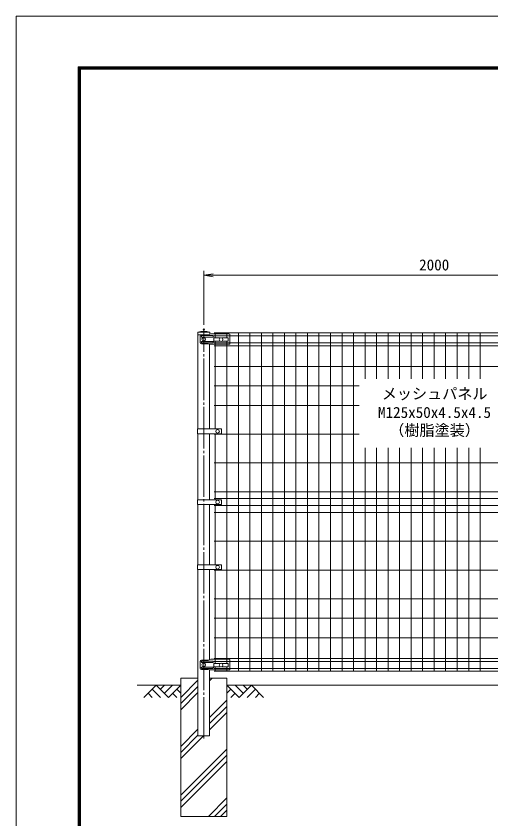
# Model space of a CAD drawing. Units: millimetres, scale not verified. Extents: x -4200 to 4200, y -2970 to 2970.
# Drawn here: x -4200 to -2138, y -517 to 2970 of the extents above; entities that cross this region are included whole.
import ezdxf
from ezdxf.enums import TextEntityAlignment as Align

# ---------------------------------------------------------------- set-up
doc = ezdxf.new("R2010")
doc.units = ezdxf.units.MM
doc.header["$LTSCALE"] = 10
doc.header["$PDMODE"] = 32
doc.header["$PDSIZE"] = 5
doc.linetypes.add('LONG_CHAIN', pattern=[21, 18, -1, 1, -1])
for name, color, linetype, lineweight in [('0-1_D-STR4', 7, 'Continuous', 9), ('0-2_D-STR-DIM', 7, 'Continuous', 9), ('0-3_0', 7, 'Continuous', 9), ('0-7_D-STR1', 1, 'Continuous', 9), ('0-8_D-BMK', 2, 'LONG_CHAIN', 9), ('0-9_D-STR2', 7, 'Continuous', 9), ('0-A_D-STR3', 3, 'Continuous', 9), ('0-B_D-BGD', 7, 'Continuous', 9), ('0-C_D-DCR-HCH', 7, 'Continuous', 9), ('0-D_D-STR-TXT', 7, 'Continuous', 9), ('0-E_D-TTL', 7, 'Continuous', 9)]:
    doc.layers.add(name, color=color, linetype=linetype, lineweight=lineweight)
doc.layers.add('0-4_Defpoints', color=7, linetype='Continuous')
doc.styles.add('ＭＳ ゴシック', font='')
doc.styles.get('ＭＳ ゴシック').set_extended_font_data('MS Gothic')

# ---------------------------------------------------------------- blocks, each defined once
blk = doc.blocks.new('_Open')
at = {"layer": '0-3_0'}
blk.add_line((-10, 1.667), (0, 0), dxfattribs=at)
blk.add_lwpolyline([(-10, -1.667), (0, 0), (-10, 0)], dxfattribs=at)

msp = doc.modelspace()

# ---------------------------------------------------------------- linework, layer by layer
at = {"layer": '0-1_D-STR4'}
for p, q in [((-3484.65, 94.21), (-3484.65, -505.79)), ((-3410.05, 94.21), (-3484.65, 94.21)), ((-3284.65, 94.21), (-3359.25, 94.21)), ((-3284.65, 94.21), (-3284.65, -505.79)), ((-3284.65, -505.79), (-3484.65, -505.79))]:
    msp.add_line(p, q, dxfattribs=at)
at = {"layer": '0-2_D-STR-DIM'}
for p, q in [((-3384.65, 1629.21), (-3384.65, 1864.21)), ((-3344.65, 1844.21), (-1424.65, 1844.21))]:
    msp.add_line(p, q, dxfattribs=at)
at = {"layer": '0-4_Defpoints'}
msp.add_point((-3384.65, 1609.21), dxfattribs=at)
at = {"layer": '0-7_D-STR1'}
for p, q in [((-3358.05, 1597.21), (-3411.25, 1597.21)), ((-3411.25, 1597.21), (-3411.25, 1586.21)), ((-3365.3, 1586.21), (-3411.25, 1586.21)), ((-3410.05, 1586.21), (-3410.05, 1176.96)), ((-3358.05, 1588.71), (-3358.05, 1597.21)), ((-3359.25, 1176.96), (-3359.25, 1544.39)), ((-3410.05, 1155.96), (-3410.05, 869.71)), ((-3359.25, 869.71), (-3359.25, 1155.96)), ((-3410.05, 848.71), (-3410.05, 586.96)), ((-3359.25, 586.96), (-3359.25, 848.71)), ((-3410.05, 565.96), (-3410.05, -155.79)), ((-3359.25, 174.3), (-3359.25, 565.96))]:
    msp.add_line(p, q, dxfattribs=at)
msp.add_lwpolyline([(-3410.05, -155.79), (-3359.25, -155.79), (-3359.25, 130.39)], dxfattribs=at)
msp.add_arc((-3384.65, 1480.78), 119.43, 77.13052, 102.86948, dxfattribs=at)
at = {"layer": '0-8_D-BMK'}
msp.add_line((-3384.65, -167.79), (-3384.65, 1609.21), dxfattribs=at)
at = {"layer": '0-9_D-STR2'}
for p, q in [((-1429.65, 1594.21), (-3339.65, 1594.21)), ((-1429.65, 1581.33), (-3339.65, 1581.33)), ((-3334.65, 1572.69), (-3334.65, 1594.21)), ((-3284.65, 1572.69), (-3284.65, 1594.21)), ((-3234.65, 124.21), (-3234.65, 1594.21)), ((-3184.65, 124.21), (-3184.65, 1594.21)), ((-3134.65, 124.21), (-3134.65, 1594.21)), ((-3084.65, 124.21), (-3084.65, 1594.21)), ((-3034.65, 124.21), (-3034.65, 1594.21)), ((-2984.65, 124.21), (-2984.65, 1594.21)), ((-2934.65, 124.21), (-2934.65, 1594.21)), ((-2884.65, 124.21), (-2884.65, 1594.21)), ((-2834.65, 124.21), (-2834.65, 1594.21)), ((-2784.65, 124.21), (-2784.65, 1594.21)), ((-2734.65, 124.21), (-2734.65, 1594.21)), ((-2684.65, 1394.21), (-2684.65, 1594.21)), ((-2634.65, 1394.21), (-2634.65, 1594.21)), ((-2584.65, 1394.21), (-2584.65, 1594.21)), ((-2534.65, 1394.21), (-2534.65, 1594.21)), ((-2484.65, 1394.21), (-2484.65, 1594.21)), ((-2434.65, 1394.21), (-2434.65, 1594.21)), ((-2384.65, 1394.21), (-2384.65, 1594.21)), ((-2334.65, 1394.21), (-2334.65, 1594.21)), ((-2284.65, 1394.21), (-2284.65, 1594.21)), ((-2234.65, 1394.21), (-2234.65, 1594.21)), ((-2184.65, 1394.21), (-2184.65, 1594.21)), ((-1429.65, 1551.08), (-3339.65, 1551.08)), ((-1429.65, 1538.21), (-3339.65, 1538.21)), ((-3334.65, 1176.96), (-3334.65, 1557.69)), ((-3284.65, 158.69), (-3284.65, 1557.69)), ((-1429.65, 1448.21), (-3339.65, 1448.21)), ((-2709.65, 1363.71), (-3339.65, 1363.71)), ((-2709.65, 1279.21), (-3339.65, 1279.21)), ((-2709.65, 1154.21), (-3339.65, 1154.21)), ((-3334.65, 869.71), (-3334.65, 1155.96)), ((-2684.65, 124.21), (-2684.65, 1094.21)), ((-2634.65, 124.21), (-2634.65, 1094.21)), ((-2584.65, 124.21), (-2584.65, 1094.21)), ((-2534.65, 124.21), (-2534.65, 1094.21)), ((-2484.65, 124.21), (-2484.65, 1094.21)), ((-2434.65, 124.21), (-2434.65, 1094.21)), ((-2384.65, 124.21), (-2384.65, 1094.21)), ((-2334.65, 124.21), (-2334.65, 1094.21)), ((-2284.65, 124.21), (-2284.65, 1094.21)), ((-2234.65, 124.21), (-2234.65, 1094.21)), ((-2184.65, 124.21), (-2184.65, 1094.21)), ((-1429.65, 1029.21), (-3339.65, 1029.21)), ((-1429.65, 904.21), (-3339.65, 904.21)), ((-1429.65, 874.21), (-3339.65, 874.21)), ((-1429.65, 844.21), (-3339.65, 844.21)), ((-3334.65, 586.96), (-3334.65, 848.71)), ((-1429.65, 814.21), (-3339.65, 814.21)), ((-1429.65, 689.21), (-3339.65, 689.21)), ((-1429.65, 564.21), (-3339.65, 564.21)), ((-3334.65, 158.69), (-3334.65, 565.96)), ((-1429.65, 439.21), (-3339.65, 439.21)), ((-1429.65, 354.71), (-3339.65, 354.71)), ((-1429.65, 270.21), (-3339.65, 270.21)), ((-1429.65, 180.21), (-3339.65, 180.21)), ((-1429.65, 167.33), (-3339.65, 167.33)), ((-3334.65, 124.21), (-3334.65, 143.69)), ((-3284.65, 124.21), (-3284.65, 143.69)), ((-1429.65, 137.08), (-3339.65, 137.08)), ((-1429.65, 124.21), (-3339.65, 124.21))]:
    msp.add_line(p, q, dxfattribs=at)
at = {"layer": '0-A_D-STR3'}
for p, q in [((-3400.14, 1581.21), (-3400.14, 1551.21)), ((-3365.3, 1586.21), (-3395.14, 1586.21)), ((-3345.65, 1582.21), (-3393.06, 1582.21)), ((-3345.65, 1576.21), (-3393.06, 1576.21)), ((-3353.74, 1590.21), (-3365.3, 1586.21)), ((-3276.65, 1590.21), (-3353.74, 1590.21)), ((-3340.65, 1570.69), (-3340.65, 1559.69)), ((-3338.65, 1572.69), (-3312.44, 1572.69)), ((-3306.87, 1572.69), (-3280.65, 1572.69)), ((-3278.65, 1570.69), (-3278.65, 1559.69)), ((-3276.65, 1590.21), (-3271.65, 1589.21)), ((-3271.65, 1589.21), (-3271.65, 1545.39)), ((-3365.3, 1546.21), (-3395.14, 1546.21)), ((-3345.65, 1556.21), (-3393.06, 1556.21)), ((-3345.65, 1550.21), (-3393.06, 1550.21)), ((-3360.05, 1544.39), (-3365.3, 1546.21)), ((-3360.05, 1544.39), (-3272.65, 1544.39)), ((-3338.65, 1557.69), (-3312.44, 1557.69)), ((-3306.87, 1557.69), (-3280.65, 1557.69)), ((-3412.35, 1176.96), (-3309.67, 1176.96)), ((-3412.35, 1176.96), (-3412.35, 1155.96)), ((-3412.35, 1155.96), (-3309.67, 1155.96)), ((-3307.67, 1174.96), (-3307.67, 1157.96)), ((-3412.35, 869.71), (-3309.67, 869.71)), ((-3412.35, 869.71), (-3412.35, 848.71)), ((-3412.35, 848.71), (-3309.67, 848.71)), ((-3307.67, 867.71), (-3307.67, 850.71)), ((-3412.35, 586.96), (-3309.67, 586.96)), ((-3412.35, 586.96), (-3412.35, 565.96)), ((-3412.35, 565.96), (-3309.67, 565.96)), ((-3307.67, 584.96), (-3307.67, 567.96)), ((-3353.74, 176.21), (-3365.3, 172.21)), ((-3276.65, 176.21), (-3353.74, 176.21)), ((-3276.65, 176.21), (-3271.65, 175.21)), ((-3271.65, 175.21), (-3271.65, 131.39)), ((-3400.14, 167.21), (-3400.14, 137.21)), ((-3365.3, 172.21), (-3395.14, 172.21)), ((-3345.65, 168.21), (-3393.06, 168.21)), ((-3345.65, 162.21), (-3393.06, 162.21)), ((-3345.65, 142.21), (-3393.06, 142.21)), ((-3340.65, 156.69), (-3340.65, 145.69)), ((-3338.65, 158.69), (-3312.44, 158.69)), ((-3338.65, 143.69), (-3312.44, 143.69)), ((-3306.87, 158.69), (-3280.65, 158.69)), ((-3306.87, 143.69), (-3280.65, 143.69)), ((-3278.65, 156.69), (-3278.65, 145.69)), ((-3365.3, 132.21), (-3395.14, 132.21)), ((-3345.65, 136.21), (-3393.06, 136.21)), ((-3360.05, 130.39), (-3365.3, 132.21)), ((-3360.05, 130.39), (-3272.65, 130.39))]:
    msp.add_line(p, q, dxfattribs=at)
for centre in [(-3384.65, 1566.21), (-3309.65, 1565.19), (-3324.65, 1166.46), (-3324.65, 859.21), (-3324.65, 576.46), (-3384.65, 152.21), (-3309.65, 151.19)]:
    msp.add_circle(centre, 8, dxfattribs=at)
for centre, radius, start, end in [((-3395.14, 1581.21), 5, 90, 180), ((-3393.06, 1579.21), 3, 90, 270), ((-3345.65, 1579.21), 3, 270, 90), ((-3338.65, 1570.69), 2, 90, 180), ((-3280.65, 1570.69), 2, 0, 90), ((-3395.14, 1551.21), 5, 180, 270), ((-3393.06, 1553.21), 3, 90, 270), ((-3345.65, 1553.21), 3, 270, 90), ((-3338.65, 1559.69), 2, 180, 270), ((-3280.65, 1559.69), 2, 270, 0), ((-3272.65, 1545.39), 1, 270, 0), ((-3309.67, 1174.96), 2, 0, 90), ((-3309.67, 1157.96), 2, 270, 0), ((-3309.67, 867.71), 2, 0, 90), ((-3309.67, 850.71), 2, 270, 0), ((-3309.67, 584.96), 2, 0, 90), ((-3309.67, 567.96), 2, 270, 0), ((-3395.14, 167.21), 5, 90, 180), ((-3393.06, 165.21), 3, 90, 270), ((-3393.06, 139.21), 3, 90, 270), ((-3345.65, 165.21), 3, 270, 90), ((-3345.65, 139.21), 3, 270, 90), ((-3338.65, 156.69), 2, 90, 180), ((-3338.65, 145.69), 2, 180, 270), ((-3280.65, 156.69), 2, 0, 90), ((-3280.65, 145.69), 2, 270, 0), ((-3395.14, 137.21), 5, 180, 270), ((-3272.65, 131.39), 1, 270, 0)]:
    msp.add_arc(centre, radius, start, end, dxfattribs=at)
at = {"layer": '0-B_D-BGD'}
for p, q in [((-3674.65, 64.21), (-3484.65, 64.21)), ((-3284.65, 64.21), (-1484.65, 64.21))]:
    msp.add_line(p, q, dxfattribs=at)
at = {"layer": '0-C_D-DCR-HCH'}
for p, q in [((-3484.65, 10.42), (-3410.05, 85.02)), ((-3359.25, 82.78), (-3347.83, 94.21)), ((-3591.08, 64.21), (-3644.29, 10.99)), ((-3608.82, 46.47), (-3573.18, 10.99)), ((-3591.08, 64.21), (-3537.87, 10.99)), ((-3573.34, 46.47), (-3555.6, 64.21)), ((-3555.6, 28.73), (-3520.13, 64.21)), ((-3537.87, 10.99), (-3484.65, 64.21)), ((-3502.39, 46.47), (-3484.65, 28.81)), ((-3484.65, -16.1), (-3410.05, 58.5)), ((-3231.44, 10.99), (-3284.65, 64.21)), ((-3266.92, 46.47), (-3284.65, 28.81)), ((-3213.7, 28.73), (-3249.18, 64.21)), ((-3178.23, 64.21), (-3231.44, 10.99)), ((-3195.87, 46.38), (-3213.7, 64.21)), ((-3160.49, 46.47), (-3196.13, 10.99)), ((-3178.23, 64.21), (-3125.02, 10.99)), ((-3626.55, 28.73), (-3608.73, 10.99)), ((-3520.13, 28.73), (-3502.31, 10.99)), ((-3484.65, -42.62), (-3410.05, 31.98)), ((-3249.18, 28.73), (-3267, 10.99)), ((-3142.76, 28.73), (-3160.57, 10.99)), ((-3359.25, -76.31), (-3284.65, -1.71)), ((-3359.25, -102.83), (-3284.65, -28.23)), ((-3359.25, -129.35), (-3284.65, -54.75)), ((-3484.65, -201.71), (-3410.05, -127.11)), ((-3484.65, -228.23), (-3410.05, -153.63)), ((-3484.65, -254.75), (-3385.7, -155.79)), ((-3484.65, -413.85), (-3284.65, -213.85)), ((-3484.65, -440.36), (-3284.65, -240.36)), ((-3484.65, -466.88), (-3284.65, -266.88)), ((-3364.47, -505.79), (-3284.65, -425.98)), ((-3337.95, -505.79), (-3284.65, -452.5)), ((-3311.44, -505.79), (-3284.65, -479.01))]:
    msp.add_line(p, q, dxfattribs=at)
msp.add_lwpolyline([(-3284.65, 94.21), (-3359.25, 94.21), (-3359.25, -155.79), (-3410.05, -155.79), (-3410.05, 94.21), (-3484.65, 94.21), (-3484.65, -505.79), (-3284.65, -505.79)], close=True, dxfattribs=at)
at = {"layer": '0-E_D-TTL', "color": 2}
msp.add_lwpolyline([(-4199.68, 2970.23), (4200.32, 2970.23), (4200.32, -2969.77), (-4199.68, -2969.77)], close=True, dxfattribs=at)
at = {"layer": '0-E_D-TTL'}
for points in [[(-3929.68, 2750.23), (3930.32, 2750.23), (3930.32, -2749.77), (-3929.68, -2749.77)], [(-3927.18, 2747.73), (3927.82, 2747.73), (3927.82, -2747.27), (-3927.18, -2747.27)], [(-3924.68, 2745.23), (3925.32, 2745.23), (3925.32, -2744.77), (-3924.68, -2744.77)], [(-3922.18, 2742.73), (3922.82, 2742.73), (3922.82, -2742.27), (-3922.18, -2742.27)], [(-3919.68, 2740.23), (3920.32, 2740.23), (3920.32, -2739.77), (-3919.68, -2739.77)]]:
    msp.add_lwpolyline(points, close=True, dxfattribs=at)

# ---------------------------------------------------------------- block references
at = {"layer": '0-2_D-STR-DIM', "xscale": 4, "yscale": 4, "rotation": 180}
msp.add_blockref('_Open', (-3384.65, 1844.21), dxfattribs=at)

# ---------------------------------------------------------------- texts
at = {"layer": '0-2_D-STR-DIM', "style": 'ＭＳ ゴシック'}
msp.add_text('2000', height=48.09, dxfattribs=at).set_placement((-2449.9, 1850.95), align=Align.BOTTOM_LEFT)
at = {"layer": '0-D_D-STR-TXT', "style": 'ＭＳ ゴシック'}
for s, p in [('メッシュパネル', (-2612.07, 1291.6)), ('M125x50x4.5x4.5', (-2628.31, 1210.21)), ('（樹脂塗装）', (-2579.58, 1132.87))]:
    msp.add_text(s, height=48.09, dxfattribs=at).set_placement(p, align=Align.BOTTOM_LEFT)

doc.saveas('drawing.dxf')
